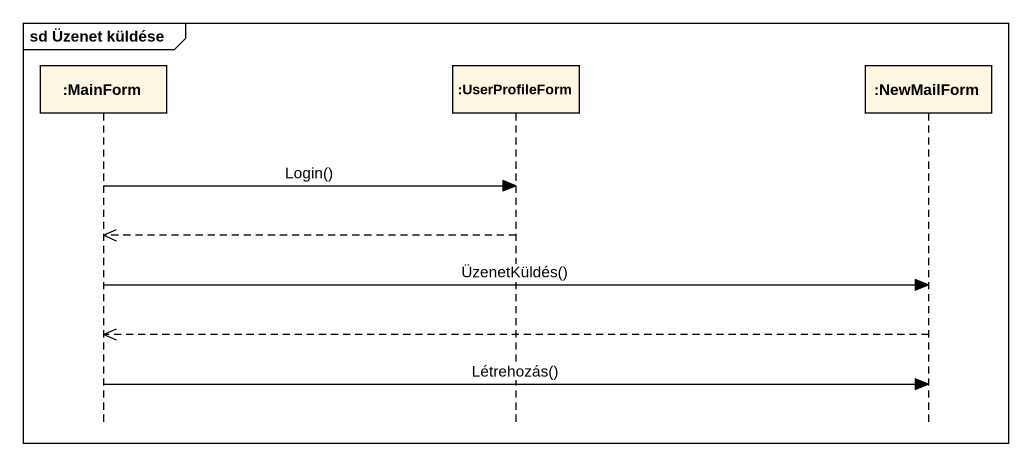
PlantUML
@startuml
mainframe sd Üzenet küldése
hide footbox
participant ":MainForm" as MainForm
participant ":UserProfileForm" as UserProfileForm
participant ":NewMailForm" as NewMailForm

MainForm -> UserProfileForm : Login()
UserProfileForm -->> MainForm
MainForm -> NewMailForm : ÜzenetKüldés()
NewMailForm -->> MainForm
MainForm -> NewMailForm : Létrehozás()
@enduml
